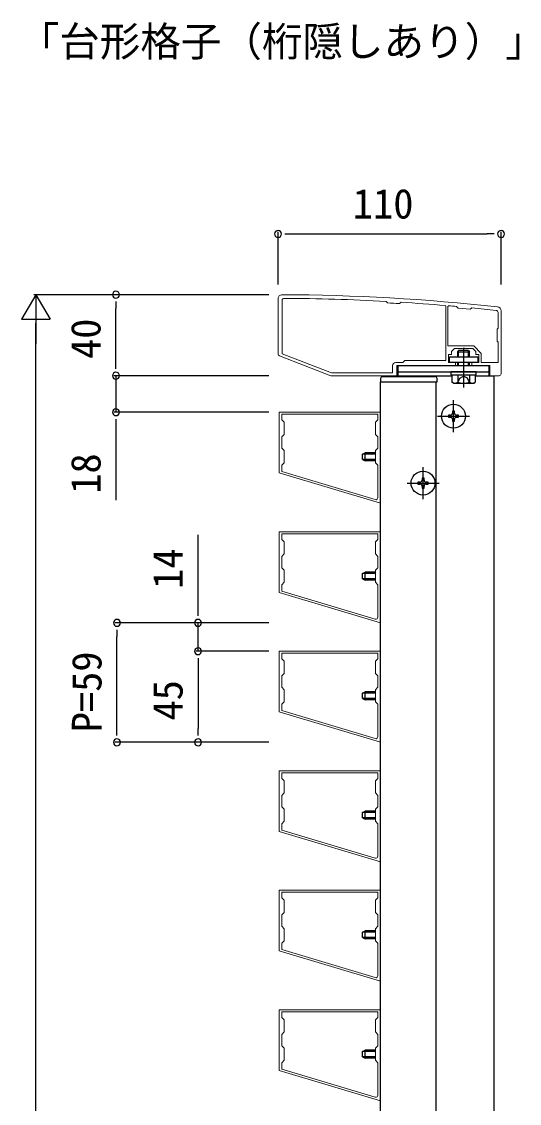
# Model space of a CAD drawing. Units: millimetres, scale not verified. Extents: x -1386 to 1386, y -2240 to 2242.
# Drawn here: x 101 to 347, y 1056 to 1591 of the extents above; entities that cross this region are included whole.
import ezdxf
from ezdxf.enums import TextEntityAlignment as Align

# ---------------------------------------------------------------- set-up
doc = ezdxf.new("R2010")
doc.units = ezdxf.units.MM
doc.header["$LTSCALE"] = 8
for name, color, linetype in [('0-1_USER1', 3, 'Continuous'), ('0-3_YKK_12', 2, 'Continuous'), ('0-4_YKK_13', 4, 'Continuous'), ('0-5_YKK_D', 6, 'Continuous')]:
    doc.layers.add(name, color=color, linetype=linetype)
doc.layers.add('0-2_YKK_11', color=7, linetype='Continuous', lineweight=18)
doc.styles.add('ＭＳ ゴシック', font='')
doc.styles.get('ＭＳ ゴシック').set_extended_font_data('MS Gothic')

msp = doc.modelspace()

# ---------------------------------------------------------------- linework, layer by layer
at = {"layer": '0-2_YKK_11'}
for p, q in [((227.5, 1453.744), (227.5, 1426.43)), ((337.5, 1416.744), (337.5, 1447.744)), ((228.141, 1425.497), (253.5, 1415.744)), ((229.3, 1368.398), (275.413, 1354.564)), ((229.3, 1309.398), (275.413, 1295.564)), ((229.3, 1250.398), (275.413, 1236.564)), ((229.3, 1191.398), (275.413, 1177.564)), ((229.3, 1132.398), (275.413, 1118.564)), ((229.3, 1073.398), (275.413, 1059.564))]:
    msp.add_line(p, q, dxfattribs=at)
for points in [[(229.5, 1452.94), (229.5, 1426.582), (253.779, 1417.244), (284, 1417.244)], [(281.485, 1451.715), (281.277, 1451.815), (280.787, 1452.366), (280.579, 1452.466)], [(285.5, 1422.244), (289, 1422.244), (290, 1423.244), (310.3, 1423.244), (310.3, 1450.123), (310.025, 1450.422)], [(288.211, 1452.02), (287.993, 1451.945), (287.443, 1451.455), (287.225, 1451.379)], [(311.626, 1450.285), (311.3, 1449.986), (311.3, 1430.444)], [(311.3, 1449.986), (311.3, 1430.444), (319, 1430.444), (323.997, 1430.444), (327.7, 1426.741), (327.7, 1422.244), (336, 1422.244), (336, 1432.244), (335.5, 1432.744), (335.5, 1438.744), (336, 1439.244), (336, 1446.994)], [(323.131, 1449.23), (322.91, 1449.162), (322.256, 1448.619), (316.282, 1449.173), (315.732, 1449.835), (315.528, 1449.942)], [(253.5, 1415.744), (286, 1415.744), (286, 1420.744), (315, 1420.744), (315, 1422.244), (311.5, 1422.244), (311.5, 1426.244), (313, 1426.244), (313, 1427.744), (314.5, 1429.244), (318.542, 1429.244), (318.725, 1429.364), (319.275, 1429.364), (319.458, 1429.244), (323.5, 1429.244), (325, 1427.744), (325, 1426.244), (326.5, 1426.244), (326.5, 1422.244), (323, 1422.244), (323, 1420.744), (332, 1420.744), (332, 1415.744), (336.5, 1415.744)], [(253.779, 1417.244), (284, 1417.244), (284, 1420.744)], [(276.7, 1355.522), (276.7, 1371.544), (275.5, 1372.744), (275.5, 1378.744), (276.7, 1379.944), (276.7, 1385.544), (275.5, 1386.744), (275.5, 1392.744), (276.7, 1393.944), (276.7, 1396.744), (229.3, 1396.744), (229.3, 1393.944), (230.5, 1392.744), (230.5, 1386.744), (229.3, 1385.544), (229.3, 1379.944), (230.5, 1378.744), (230.5, 1372.744), (229.3, 1371.544), (229.3, 1368.398), (275.413, 1354.564)], [(276.7, 1296.522), (276.7, 1312.544), (275.5, 1313.744), (275.5, 1319.744), (276.7, 1320.944), (276.7, 1326.544), (275.5, 1327.744), (275.5, 1333.744), (276.7, 1334.944), (276.7, 1337.744), (229.3, 1337.744), (229.3, 1334.944), (230.5, 1333.744), (230.5, 1327.744), (229.3, 1326.544), (229.3, 1320.944), (230.5, 1319.744), (230.5, 1313.744), (229.3, 1312.544), (229.3, 1309.398), (275.413, 1295.564)], [(276.7, 1237.522), (276.7, 1253.544), (275.5, 1254.744), (275.5, 1260.744), (276.7, 1261.944), (276.7, 1267.544), (275.5, 1268.744), (275.5, 1274.744), (276.7, 1275.944), (276.7, 1278.744), (229.3, 1278.744), (229.3, 1275.944), (230.5, 1274.744), (230.5, 1268.744), (229.3, 1267.544), (229.3, 1261.944), (230.5, 1260.744), (230.5, 1254.744), (229.3, 1253.544), (229.3, 1250.398), (275.413, 1236.564)], [(276.7, 1178.522), (276.7, 1194.544), (275.5, 1195.744), (275.5, 1201.744), (276.7, 1202.944), (276.7, 1208.544), (275.5, 1209.744), (275.5, 1215.744), (276.7, 1216.944), (276.7, 1219.744), (229.3, 1219.744), (229.3, 1216.944), (230.5, 1215.744), (230.5, 1209.744), (229.3, 1208.544), (229.3, 1202.944), (230.5, 1201.744), (230.5, 1195.744), (229.3, 1194.544), (229.3, 1191.398), (275.413, 1177.564)], [(276.7, 1119.522), (276.7, 1135.544), (275.5, 1136.744), (275.5, 1142.744), (276.7, 1143.944), (276.7, 1149.544), (275.5, 1150.744), (275.5, 1156.744), (276.7, 1157.944), (276.7, 1160.744), (229.3, 1160.744), (229.3, 1157.944), (230.5, 1156.744), (230.5, 1150.744), (229.3, 1149.544), (229.3, 1143.944), (230.5, 1142.744), (230.5, 1136.744), (229.3, 1135.544), (229.3, 1132.398), (275.413, 1118.564)], [(276.7, 1060.522), (276.7, 1076.544), (275.5, 1077.744), (275.5, 1083.744), (276.7, 1084.944), (276.7, 1090.544), (275.5, 1091.744), (275.5, 1097.744), (276.7, 1098.944), (276.7, 1101.744), (229.3, 1101.744), (229.3, 1098.944), (230.5, 1097.744), (230.5, 1091.744), (229.3, 1090.544), (229.3, 1084.944), (230.5, 1083.744), (230.5, 1077.744), (229.3, 1076.544), (229.3, 1073.398), (275.413, 1059.564)]]:
    msp.add_lwpolyline(points, dxfattribs=at)
for points in [[(228, 1367.744), (278, 1352.744), (278, 1397.744), (228, 1397.744)], [(228, 1308.744), (278, 1293.744), (278, 1338.744), (228, 1338.744)], [(228, 1249.744), (278, 1234.744), (278, 1279.744), (228, 1279.744)], [(228, 1190.744), (278, 1175.744), (278, 1220.744), (228, 1220.744)], [(228, 1131.744), (278, 1116.744), (278, 1161.744), (228, 1161.744)], [(228, 1072.744), (278, 1057.744), (278, 1102.744), (228, 1102.744)]]:
    msp.add_lwpolyline(points, close=True, dxfattribs=at)
for centre, radius, start, end in [((229.5, 1453.744), 2, 89.80939, 179.99999), ((230.5, 1452.94), 1, 89.75176, 180), ((226.18, 455.752), 999.997, 83.71122, 89.80938), ((226.18, 455.749), 998.2, 86.87597, 89.75176), ((226.181, 455.767), 997.482, 86.49138, 86.82169), ((226.178, 455.734), 998.215, 85.18167, 86.43713), ((226.186, 455.825), 998.124, 84.86459, 85.08947), ((226.18, 455.754), 998.195, 83.73506, 84.42628), ((335, 1446.994), 1, 359.99999, 83.73507), ((335.5, 1447.744), 2, 359.99999, 83.71124), ((228.5, 1426.43), 1, 180.00003, 248.9625), ((285.5, 1420.744), 1.5, 90.00001, 179.99999), ((336.5, 1416.744), 1, 270.00001, 359.99999), ((275.7, 1355.522), 1, 253.30075, 359.99999), ((275.7, 1296.522), 1, 253.30075, 359.99999), ((275.7, 1237.522), 1, 253.30075, 359.99999), ((275.7, 1178.522), 1, 253.30075, 359.99999), ((275.7, 1119.522), 1, 253.30075, 359.99999), ((275.7, 1060.522), 1, 253.30075, 359.99999)]:
    msp.add_arc(centre, radius, start, end, dxfattribs=at)
at = {"layer": '0-3_YKK_12'}
for p, q in [((284, 1415.744), (313.226, 1415.744)), ((284, 1415.244), (284, 1415.744)), ((278, 880.744), (278, 1412.744)), ((278, 1412.744), (305.5, 1412.744)), ((305.5, 880.744), (305.5, 1412.744))]:
    msp.add_line(p, q, dxfattribs=at)
msp.add_lwpolyline([(324.774, 1415.744), (334, 1415.744), (334, 345.744), (284, 345.744), (284, 346.244)], dxfattribs=at)
at = {"layer": '0-4_YKK_13'}
for p, q in [((316.55, 1428.144), (316, 1427.594)), ((316, 1427.594), (316, 1426.144)), ((316, 1427.594), (322, 1427.594)), ((316, 1426.144), (316, 1425.144)), ((321.45, 1428.144), (316.55, 1428.144)), ((316.55, 1426.144), (316.55, 1428.144)), ((316.55, 1425.144), (316.55, 1426.144)), ((319, 1429.447), (319, 1409.966)), ((321.45, 1428.144), (322, 1427.594)), ((321.45, 1426.144), (321.45, 1428.144)), ((321.45, 1425.144), (321.45, 1426.144)), ((322, 1426.144), (322, 1427.594)), ((322, 1425.144), (322, 1426.144)), ((286.5, 1420.744), (286.5, 1415.744)), ((286.5, 1420.744), (331.5, 1420.744)), ((316, 1422.244), (316, 1420.744)), ((316.55, 1420.744), (316.55, 1422.244)), ((321.45, 1420.744), (321.45, 1422.244)), ((322, 1420.744), (322, 1422.244)), ((331.5, 1420.744), (331.5, 1415.744)), ((286.5, 1417.744), (331.5, 1417.744)), ((286.5, 1415.744), (313.226, 1415.744)), ((325.25, 1417.744), (312.75, 1417.744)), ((313.226, 1416.144), (324.774, 1416.144)), ((313.226, 1416.144), (313.226, 1412.59)), ((316.113, 1416.144), (316.113, 1412.59)), ((320.9, 1414.499), (319, 1415.509)), ((321.887, 1416.144), (321.887, 1412.59)), ((324.774, 1416.144), (324.774, 1412.59)), ((324.774, 1415.744), (331.5, 1415.744)), ((325.25, 1416.144), (325.25, 1417.744)), ((304.906, 1415.244), (279.094, 1415.244)), ((305.701, 1412.744), (306, 1412.744)), ((306, 1412.744), (305.905, 1414.305)), ((314, 1412.144), (313.226, 1412.59)), ((314, 1412.144), (324, 1412.144)), ((322.05, 1412.141), (320.9, 1414.499)), ((324, 1412.144), (324.774, 1412.59)), ((314, 1387.844), (314, 1403.644)), ((306.1, 1395.744), (321.9, 1395.744)), ((315.5, 1395.244), (316.5, 1395.244)), ((269.1, 1377.044), (270.5, 1377.744)), ((269.1, 1374.444), (269.1, 1377.044)), ((269.1, 1374.444), (270.5, 1373.744)), ((275.5, 1377.089), (269.191, 1377.089)), ((275.5, 1374.398), (269.191, 1374.398)), ((275.5, 1377.744), (270.5, 1377.744)), ((299, 1354.844), (299, 1370.644)), ((291.1, 1362.744), (306.9, 1362.744)), ((300.5, 1362.244), (301.5, 1362.244)), ((269.1, 1318.044), (270.5, 1318.744)), ((269.1, 1315.444), (269.1, 1318.044)), ((269.1, 1315.444), (270.5, 1314.744)), ((275.5, 1318.089), (269.191, 1318.089)), ((275.5, 1315.398), (269.191, 1315.398)), ((275.5, 1318.744), (270.5, 1318.744)), ((269.1, 1259.044), (270.5, 1259.744)), ((269.1, 1256.444), (269.1, 1259.044)), ((269.1, 1256.444), (270.5, 1255.744)), ((275.5, 1259.089), (269.191, 1259.089)), ((275.5, 1256.398), (269.191, 1256.398)), ((275.5, 1259.744), (270.5, 1259.744)), ((269.1, 1200.044), (270.5, 1200.744)), ((269.1, 1197.444), (269.1, 1200.044)), ((269.1, 1197.444), (270.5, 1196.744)), ((275.5, 1200.089), (269.191, 1200.089)), ((275.5, 1197.398), (269.191, 1197.398)), ((275.5, 1200.744), (270.5, 1200.744)), ((269.1, 1141.044), (270.5, 1141.744)), ((269.1, 1138.444), (269.1, 1141.044)), ((269.1, 1138.444), (270.5, 1137.744)), ((275.5, 1141.089), (269.191, 1141.089)), ((275.5, 1138.398), (269.191, 1138.398)), ((275.5, 1141.744), (270.5, 1141.744)), ((269.1, 1082.044), (270.5, 1082.744)), ((269.1, 1079.444), (269.1, 1082.044)), ((269.1, 1079.444), (270.5, 1078.744)), ((275.5, 1082.089), (269.191, 1082.089)), ((275.5, 1079.398), (269.191, 1079.398)), ((275.5, 1082.744), (270.5, 1082.744))]:
    msp.add_line(p, q, dxfattribs=at)
msp.add_lwpolyline([(312, 1425.144), (326, 1425.144), (326, 1422.244), (312, 1422.244)], close=True, dxfattribs=at)
for points in [[(312.75, 1417.744), (312.75, 1416.144), (325.25, 1416.144)], [(315.95, 1412.141), (317.1, 1414.499), (319, 1415.509)], [(278.095, 1414.305), (278, 1412.744), (278.299, 1412.744), (305.701, 1412.744)], [(312.5, 1396.244), (311.5, 1396.244), (311.5, 1395.244), (312.5, 1395.244)], [(314.5, 1397.244), (314.5, 1398.244), (313.5, 1398.244), (313.5, 1397.244)], [(313.5, 1394.244), (313.5, 1393.244), (314.5, 1393.244), (314.5, 1394.244)], [(316.5, 1395.244), (316.5, 1396.244), (315.5, 1396.244)], [(275.5, 1373.744), (270.5, 1373.744), (270.5, 1377.744)], [(297.5, 1363.244), (296.5, 1363.244), (296.5, 1362.244), (297.5, 1362.244)], [(299.5, 1364.244), (299.5, 1365.244), (298.5, 1365.244), (298.5, 1364.244)], [(301.5, 1362.244), (301.5, 1363.244), (300.5, 1363.244)], [(298.5, 1361.244), (298.5, 1360.244), (299.5, 1360.244), (299.5, 1361.244)], [(275.5, 1314.744), (270.5, 1314.744), (270.5, 1318.744)], [(275.5, 1255.744), (270.5, 1255.744), (270.5, 1259.744)], [(275.5, 1196.744), (270.5, 1196.744), (270.5, 1200.744)], [(275.5, 1137.744), (270.5, 1137.744), (270.5, 1141.744)], [(275.5, 1078.744), (270.5, 1078.744), (270.5, 1082.744)]]:
    msp.add_lwpolyline(points, dxfattribs=at)
for centre in [(314, 1395.744), (299, 1362.744)]:
    msp.add_circle(centre, 5.9, dxfattribs=at)
for centre, radius, start, end in [((279.094, 1414.244), 1, 90, 176.5), ((304.906, 1414.244), 1, 3.5, 90), ((314.67, 1414.699), 2.556, 235.61575, 304.38425), ((319, 1421.697), 9.553, 252.41205, 287.58795), ((323.33, 1414.699), 2.556, 235.61575, 304.38425), ((312.5, 1397.244), 1, 270, 0), ((312.5, 1394.244), 1, 0, 90), ((315.5, 1397.244), 1, 180, 270), ((315.5, 1394.244), 1, 90, 180), ((297.5, 1364.244), 1, 270, 0), ((297.5, 1361.244), 1, 0, 90), ((300.5, 1364.244), 1, 180, 270), ((300.5, 1361.244), 1, 90, 180)]:
    msp.add_arc(centre, radius, start, end, dxfattribs=at)
at = {"layer": '0-5_YKK_D'}
for p, q in [((227.5, 1460.744), (227.5, 1486.744)), ((230.9, 1485.744), (234.3, 1485.744)), ((234.3, 1485.744), (330.7, 1485.744)), ((334.1, 1485.744), (330.7, 1485.744)), ((337.5, 1460.744), (337.5, 1486.744)), ((108, 1455.744), (101, 1443.619)), ((223, 1455.744), (107, 1455.744)), ((108, 1455.744), (115, 1443.619)), ((108, 1455.744), (108, 1431.495)), ((223, 1455.744), (146.5, 1455.744)), ((147.5, 1452.344), (147.5, 1448.944)), ((147.5, 1422.544), (147.5, 1448.944)), ((101, 1443.619), (115, 1443.619)), ((108, 364.744), (108, 1441.744)), ((147.5, 1422.544), (147.5, 1429.344)), ((147.5, 1419.144), (147.5, 1422.544)), ((147.5, 1419.144), (147.5, 1422.544)), ((223, 1415.744), (146.5, 1415.744)), ((223, 1415.744), (146.5, 1415.744)), ((147.5, 1415.744), (147.5, 1397.744)), ((223, 1397.744), (146.5, 1397.744)), ((147.5, 1394.344), (147.5, 1390.944)), ((147.5, 1390.944), (147.5, 1354.277)), ((188, 1300.544), (188, 1337.21)), ((188, 1297.144), (188, 1300.544)), ((223, 1293.744), (147, 1293.744)), ((223, 1293.744), (187, 1293.744)), ((188, 1279.744), (188, 1293.744)), ((148, 1290.344), (148, 1286.944)), ((148, 1241.544), (148, 1286.944)), ((223, 1279.744), (187, 1279.744)), ((223, 1279.744), (187, 1279.744)), ((188, 1276.344), (188, 1272.944)), ((188, 1276.344), (188, 1272.944)), ((188, 1272.944), (188, 1241.544)), ((188, 1272.944), (188, 1266.144)), ((148, 1238.144), (148, 1241.544)), ((188, 1238.144), (188, 1241.544)), ((223, 1234.744), (147, 1234.744)), ((223, 1234.744), (187, 1234.744))]:
    msp.add_line(p, q, dxfattribs=at)
for centre, start, end in [((227.5, 1485.744), 0, 180), ((227.5, 1485.744), 180, 0), ((337.5, 1485.744), 0, 180), ((337.5, 1485.744), 180, 0), ((147.5, 1455.744), 90, 270), ((147.5, 1455.744), 270, 90), ((147.5, 1415.744), 90, 270), ((147.5, 1415.744), 90, 270), ((147.5, 1415.744), 270, 90), ((147.5, 1415.744), 270, 90), ((147.5, 1397.744), 90, 270), ((147.5, 1397.744), 270, 90), ((148, 1293.744), 90, 270), ((148, 1293.744), 270, 90), ((188, 1293.744), 90, 270), ((188, 1293.744), 270, 90), ((188, 1279.744), 90, 270), ((188, 1279.744), 90, 270), ((188, 1279.744), 270, 90), ((188, 1279.744), 270, 90), ((148, 1234.744), 90, 270), ((148, 1234.744), 270, 90), ((188, 1234.744), 90, 270), ((188, 1234.744), 270, 90)]:
    msp.add_arc(centre, 1.7, start, end, dxfattribs=at)

# ---------------------------------------------------------------- texts
at = {"layer": '0-1_USER1', "style": 'ＭＳ ゴシック'}
msp.add_text('「台形格子（桁隠しあり）」', height=14.66, dxfattribs=at).set_placement((99.557, 1569.05), align=Align.BOTTOM_LEFT)
at = {"layer": '0-5_YKK_D', "style": 'ＭＳ ゴシック'}
msp.add_text('110', height=14.66, dxfattribs=at).set_placement((264.367, 1488.944), align=Align.BOTTOM_LEFT)
for s, p in [('40', (144.3, 1424.01)), ('18', (144.3, 1357.477)), ('14', (184.8, 1310.544)), ('P=59', (144.8, 1239.71)), ('45', (184.8, 1245.51))]:
    msp.add_text(s, height=14.66, rotation=90, dxfattribs=at).set_placement(p, align=Align.BOTTOM_LEFT)

doc.saveas('drawing.dxf')
